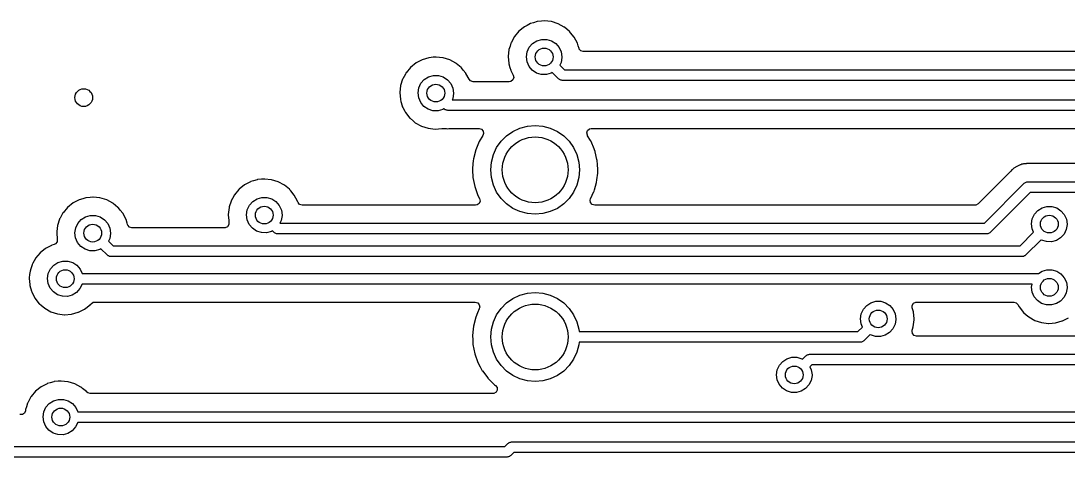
# Model space of a CAD drawing. Extents: x 41 to 172, y -227 to -42.
# Drawn here: x 66.18 to 95.64, y -129.11 to -116.84 of the extents above; entities that cross this region are included whole.
import ezdxf

# ---------------------------------------------------------------- set-up
doc = ezdxf.new("R2010")
doc.units = 0
doc.layers.add('BLACK', color=7, linetype='CONTINUOUS')

msp = doc.modelspace()

# ---------------------------------------------------------------- linework, layer by layer
at = {"layer": 'BLACK', "linetype": 'CONTINUOUS'}
for p, q in [((80.5139, -116.919), (80.4231, -116.967)), ((80.5194, -116.916), (80.5139, -116.919)), ((80.5139, -116.919), (80.5139, -116.919)), ((80.5981, -116.893), (80.5194, -116.916)), ((80.7032, -116.862), (80.5981, -116.893)), ((80.7091, -116.861), (80.7032, -116.862)), ((80.7032, -116.862), (80.7032, -116.862)), ((80.7152, -116.86), (80.7091, -116.861)), ((80.7153, -116.86), (80.7152, -116.86)), ((80.8236, -116.85), (80.7153, -116.86)), ((80.9061, -116.843), (80.8236, -116.85)), ((80.9122, -116.843), (80.9061, -116.843)), ((81.0966, -116.863), (80.9122, -116.843)), ((80.9122, -116.843), (80.9122, -116.843)), ((81.1028, -116.863), (81.0966, -116.863)), ((81.0966, -116.863), (81.0966, -116.863)), ((81.2917, -116.922), (81.1028, -116.863)), ((81.4657, -117.016), (81.2917, -116.922)), ((80.19, -117.132), (80.0628, -117.283)), ((80.3441, -117.008), (80.19, -117.132)), ((80.4231, -116.967), (80.3441, -117.008)), ((81.4704, -117.02), (81.4657, -117.016)), ((81.6117, -117.137), (81.4704, -117.02)), ((81.4704, -117.02), (81.4704, -117.02)), ((81.6181, -117.142), (81.6117, -117.137)), ((81.622, -117.147), (81.6181, -117.142)), ((81.6436, -117.173), (81.622, -117.147)), ((81.622, -117.147), (81.622, -117.147)), ((81.7431, -117.295), (81.6436, -117.173)), ((79.9657, -117.463), (79.9382, -117.549)), ((79.9676, -117.457), (79.9657, -117.463)), ((79.9657, -117.463), (79.9657, -117.463)), ((80.0136, -117.373), (79.9676, -117.457)), ((80.0599, -117.289), (80.0136, -117.373)), ((80.0628, -117.283), (80.0599, -117.289)), ((80.0599, -117.289), (80.0599, -117.289)), ((80.4811, -117.581), (80.5749, -117.475)), ((80.5749, -117.475), (80.6948, -117.4)), ((80.6948, -117.4), (80.8311, -117.361)), ((80.8311, -117.361), (80.9729, -117.361)), ((80.9729, -117.361), (81.1087, -117.402)), ((81.1087, -117.402), (81.2277, -117.479)), ((81.2277, -117.479), (81.3202, -117.587)), ((81.8359, -117.47), (81.7431, -117.295)), ((81.858, -117.543), (81.8359, -117.47)), ((79.9078, -117.645), (79.8857, -117.842)), ((79.9382, -117.549), (79.9078, -117.645)), ((80.399, -117.85), (80.4208, -117.71)), ((80.4208, -117.71), (80.4811, -117.581)), ((81.3202, -117.587), (81.3789, -117.716)), ((81.3789, -117.716), (81.399, -117.856)), ((81.88, -117.616), (81.858, -117.543)), ((81.886, -117.632), (81.88, -117.616)), ((81.9325, -117.685), (81.886, -117.632)), ((82.0006, -117.706), (81.9325, -117.685)), ((106.812, -117.706), (82.0006, -117.706)), ((77.2961, -118.024), (77.142, -118.148)), ((77.3751, -117.983), (77.2961, -118.024)), ((77.4659, -117.935), (77.3751, -117.983)), ((77.4714, -117.932), (77.4659, -117.935)), ((77.4659, -117.935), (77.4659, -117.935)), ((77.5568, -117.907), (77.4714, -117.932)), ((77.6552, -117.878), (77.5568, -117.907)), ((77.6611, -117.877), (77.6552, -117.878)), ((77.6552, -117.878), (77.6552, -117.878)), ((77.6672, -117.876), (77.6611, -117.877)), ((77.6673, -117.876), (77.6672, -117.876)), ((77.7756, -117.866), (77.6673, -117.876)), ((77.8581, -117.859), (77.7756, -117.866)), ((77.8642, -117.859), (77.8581, -117.859)), ((78.0486, -117.879), (77.8642, -117.859)), ((77.8642, -117.859), (77.8642, -117.859)), ((78.0548, -117.879), (78.0486, -117.879)), ((78.0486, -117.879), (78.0486, -117.879)), ((78.2437, -117.938), (78.0548, -117.879)), ((78.4177, -118.032), (78.2437, -117.938)), ((78.4224, -118.036), (78.4177, -118.032)), ((78.5637, -118.153), (78.4224, -118.036)), ((78.4224, -118.036), (78.4224, -118.036)), ((79.8857, -117.842), (79.8862, -117.848)), ((79.8862, -117.848), (79.9017, -118.032)), ((79.9017, -118.032), (79.9023, -118.039)), ((79.9023, -118.039), (79.904, -118.045)), ((79.904, -118.045), (79.9349, -118.153)), ((80.4174, -117.99), (80.399, -117.85)), ((80.4745, -118.12), (80.4174, -117.99)), ((80.5657, -118.229), (80.4745, -118.12)), ((81.3753, -118.008), (81.3387, -118.084)), ((81.3387, -118.084), (81.4691, -118.214)), ((81.3989, -117.868), (81.3753, -118.008)), ((81.399, -117.856), (81.3989, -117.868)), ((76.9956, -118.335), (76.9196, -118.473)), ((77.0119, -118.305), (76.9956, -118.335)), ((77.0148, -118.299), (77.0119, -118.305)), ((77.0119, -118.305), (77.0119, -118.305)), ((77.142, -118.148), (77.0148, -118.299)), ((77.5269, -118.491), (77.6468, -118.416)), ((77.6468, -118.416), (77.7831, -118.377)), ((77.7831, -118.377), (77.9249, -118.377)), ((77.9249, -118.377), (78.0607, -118.418)), ((78.0607, -118.418), (78.1797, -118.495)), ((78.5701, -118.158), (78.5637, -118.153)), ((78.574, -118.163), (78.5701, -118.158)), ((78.6232, -118.223), (78.574, -118.163)), ((78.574, -118.163), (78.574, -118.163)), ((78.6951, -118.311), (78.6232, -118.223)), ((78.698, -118.317), (78.6951, -118.311)), ((78.7871, -118.484), (78.698, -118.317)), ((79.9349, -118.153), (79.9568, -118.229)), ((79.9568, -118.229), (79.9596, -118.235)), ((79.9596, -118.235), (80.028, -118.368)), ((80.028, -118.368), (80.0413, -118.437)), ((80.6837, -118.307), (80.5657, -118.229)), ((80.8191, -118.35), (80.6837, -118.307)), ((80.9608, -118.352), (80.8191, -118.35)), ((81.0976, -118.315), (80.9608, -118.352)), ((81.1274, -118.297), (81.0976, -118.315)), ((81.3009, -118.47), (81.1274, -118.297)), ((81.4691, -118.214), (107.159, -118.214)), ((76.8598, -118.661), (76.8377, -118.858)), ((76.8616, -118.655), (76.8598, -118.661)), ((76.9177, -118.479), (76.8616, -118.655)), ((76.9196, -118.473), (76.9177, -118.479)), ((76.9177, -118.479), (76.9177, -118.479)), ((77.3728, -118.726), (77.4331, -118.597)), ((77.4331, -118.597), (77.5269, -118.491)), ((78.1797, -118.495), (78.2722, -118.603)), ((78.2722, -118.603), (78.3309, -118.732)), ((78.8302, -118.531), (78.7871, -118.484)), ((78.8984, -118.551), (78.8302, -118.531)), ((79.9159, -118.551), (78.8984, -118.551)), ((79.957, -118.544), (79.9159, -118.551)), ((80.0148, -118.503), (79.957, -118.544)), ((80.0413, -118.437), (80.0148, -118.503)), ((81.318, -118.48), (81.3009, -118.47)), ((81.332, -118.494), (81.318, -118.48)), ((81.3511, -118.499), (81.332, -118.494)), ((81.3682, -118.509), (81.3511, -118.499)), ((81.3879, -118.509), (81.3682, -118.509)), ((81.407, -118.514), (81.3879, -118.509)), ((107.16, -118.514), (81.407, -118.514)), ((76.8377, -118.858), (76.8382, -118.864)), ((76.8382, -118.864), (76.8535, -119.046)), ((77.351, -118.866), (77.3728, -118.726)), ((77.3694, -119.006), (77.351, -118.866)), ((77.4265, -119.136), (77.3694, -119.006)), ((78.3509, -118.884), (78.3273, -119.024)), ((78.3309, -118.732), (78.351, -118.872)), ((78.351, -118.872), (78.3509, -118.884)), ((76.8535, -119.046), (76.8543, -119.055)), ((76.8543, -119.055), (76.8695, -119.108)), ((76.8695, -119.108), (76.9048, -119.231)), ((76.9048, -119.231), (76.9088, -119.245)), ((76.9088, -119.245), (76.9233, -119.273)), ((76.9233, -119.273), (76.9766, -119.377)), ((77.5177, -119.245), (77.4265, -119.136)), ((77.6357, -119.323), (77.5177, -119.245)), ((78.3273, -119.024), (78.3101, -119.06)), ((78.3101, -119.06), (103.966, -119.06)), ((76.9766, -119.377), (76.9992, -119.421)), ((76.9992, -119.421), (77.122, -119.576)), ((77.122, -119.576), (77.1267, -119.58)), ((77.1267, -119.58), (77.1267, -119.58)), ((77.1267, -119.58), (77.2203, -119.66)), ((77.7711, -119.366), (77.6357, -119.323)), ((77.9128, -119.368), (77.7711, -119.366)), ((78.0496, -119.331), (77.9128, -119.368)), ((78.0794, -119.313), (78.0496, -119.331)), ((78.0826, -119.316), (78.0794, -119.313)), ((78.0997, -119.326), (78.0826, -119.316)), ((78.1136, -119.34), (78.0997, -119.326)), ((78.1327, -119.345), (78.1136, -119.34)), ((78.1498, -119.355), (78.1327, -119.345)), ((78.1696, -119.355), (78.1498, -119.355)), ((78.1886, -119.36), (78.1696, -119.355)), ((103.964, -119.36), (78.1886, -119.36)), ((77.2203, -119.66), (77.2726, -119.704)), ((77.2726, -119.704), (77.4453, -119.801)), ((77.4453, -119.801), (77.6334, -119.862)), ((77.6334, -119.862), (77.8298, -119.885)), ((77.8298, -119.885), (77.8359, -119.885)), ((77.8359, -119.885), (78.0208, -119.87)), ((77.8359, -119.885), (77.8359, -119.885)), ((78.0208, -119.87), (78.0208, -119.87)), ((78.0208, -119.87), (78.027, -119.87)), ((78.027, -119.87), (78.0355, -119.868)), ((78.0355, -119.868), (78.0371, -119.868)), ((78.0371, -119.868), (78.039, -119.867)), ((78.039, -119.867), (78.039, -119.868)), ((78.039, -119.868), (78.0897, -119.867)), ((78.0897, -119.867), (78.0899, -119.865)), ((78.0899, -119.865), (78.0978, -119.866)), ((78.0978, -119.866), (78.1055, -119.868)), ((78.1055, -119.868), (78.1269, -119.868)), ((78.1269, -119.868), (78.1466, -119.87)), ((78.1466, -119.87), (78.1678, -119.873)), ((78.1678, -119.873), (78.2138, -119.869)), ((78.2138, -119.869), (78.2256, -119.868)), ((78.2256, -119.868), (79.0692, -119.868)), ((79.0692, -119.868), (79.1373, -119.888)), ((79.1373, -119.888), (79.1838, -119.942)), ((80.02, -119.947), (80.2175, -119.855)), ((80.2175, -119.855), (80.4279, -119.799)), ((80.4279, -119.799), (80.645, -119.78)), ((80.645, -119.78), (80.8621, -119.799)), ((80.8621, -119.799), (81.0725, -119.855)), ((81.0725, -119.855), (81.27, -119.947)), ((82.1213, -119.921), (82.1773, -119.877)), ((82.1773, -119.877), (82.2236, -119.868)), ((82.2236, -119.868), (103.611, -119.868)), ((79.1769, -120.06), (79.0738, -120.229)), ((79.1939, -120.012), (79.1769, -120.06)), ((79.1838, -119.942), (79.1939, -120.012)), ((79.6874, -120.227), (79.8415, -120.072)), ((79.8415, -120.072), (80.02, -119.947)), ((81.27, -119.947), (81.4485, -120.072)), ((81.4485, -120.072), (81.6026, -120.227)), ((82.0978, -119.988), (82.1213, -119.921)), ((82.1142, -120.057), (82.0978, -119.988)), ((82.1214, -120.069), (82.1142, -120.057)), ((82.2008, -120.208), (82.1214, -120.069)), ((78.9727, -120.47), (78.9084, -120.724)), ((79.0738, -120.229), (78.9727, -120.47)), ((79.4704, -120.602), (79.5625, -120.405)), ((79.5625, -120.405), (79.6874, -120.227)), ((81.6026, -120.227), (81.7275, -120.405)), ((81.7275, -120.405), (81.8196, -120.602)), ((82.2366, -120.271), (82.2008, -120.208)), ((82.2383, -120.275), (82.2366, -120.271)), ((82.2842, -120.393), (82.2383, -120.275)), ((82.2383, -120.275), (82.2383, -120.275)), ((82.3314, -120.514), (82.2842, -120.393)), ((78.9042, -120.765), (78.8822, -120.984)), ((78.9079, -120.728), (78.9042, -120.765)), ((78.9084, -120.724), (78.9079, -120.728)), ((78.9079, -120.728), (78.9079, -120.728)), ((79.414, -120.813), (79.4704, -120.602)), ((81.8196, -120.602), (81.876, -120.813)), ((82.3324, -120.519), (82.3314, -120.514)), ((82.3812, -120.735), (82.3324, -120.519)), ((82.3891, -120.769), (82.3812, -120.735)), ((82.3894, -120.774), (82.3891, -120.769)), ((82.3966, -120.871), (82.3894, -120.774)), ((82.3894, -120.774), (82.3894, -120.774)), ((78.8822, -120.984), (78.8824, -120.989)), ((78.8824, -120.989), (78.8824, -120.989)), ((78.8824, -120.989), (78.8845, -121.033)), ((78.8845, -121.033), (78.8947, -121.245)), ((79.395, -121.03), (79.414, -120.813)), ((79.414, -121.247), (79.395, -121.03)), ((81.876, -120.813), (81.895, -121.03)), ((81.895, -121.03), (81.876, -121.247)), ((82.4084, -121.03), (82.3966, -120.871)), ((82.4061, -121.119), (82.4083, -121.033)), ((82.4083, -121.033), (82.4084, -121.03)), ((94.0216, -121.074), (93.1091, -121.987)), ((94.0296, -121.065), (94.0216, -121.074)), ((94.059, -121.03), (94.0296, -121.065)), ((94.0764, -121.017), (94.059, -121.03)), ((94.0914, -121.004), (94.0764, -121.017)), ((94.1066, -120.989), (94.0914, -121.004)), ((94.1134, -120.985), (94.1066, -120.989)), ((94.1464, -120.966), (94.1134, -120.985)), ((94.1134, -120.985), (94.1134, -120.985)), ((94.1563, -120.959), (94.1464, -120.966)), ((94.1936, -120.932), (94.1563, -120.959)), ((94.2136, -120.924), (94.1936, -120.932)), ((94.2313, -120.915), (94.2136, -120.924)), ((94.2498, -120.904), (94.2313, -120.915)), ((94.2942, -120.892), (94.2498, -120.904)), ((94.3054, -120.888), (94.2942, -120.892)), ((94.341, -120.874), (94.3054, -120.888)), ((94.3483, -120.871), (94.341, -120.874)), ((94.341, -120.874), (94.341, -120.874)), ((94.3562, -120.87), (94.3483, -120.871)), ((94.3626, -120.869), (94.3562, -120.87)), ((94.3562, -120.87), (94.3562, -120.87)), ((94.3696, -120.868), (94.3626, -120.869)), ((94.389, -120.864), (94.3696, -120.868)), ((94.4096, -120.858), (94.389, -120.864)), ((94.4557, -120.857), (94.4096, -120.858)), ((94.4676, -120.856), (94.4557, -120.857)), ((94.472, -120.855), (94.4676, -120.856)), ((94.5011, -120.855), (94.472, -120.855)), ((94.505, -120.855), (94.5011, -120.855)), ((94.5208, -120.855), (94.505, -120.855)), ((94.5759, -120.853), (94.5208, -120.855)), ((94.5836, -120.855), (94.5759, -120.853)), ((94.5955, -120.855), (94.5836, -120.855)), ((94.5836, -120.855), (94.5836, -120.855)), ((105.908, -120.855), (94.5955, -120.855)), ((72.6399, -121.364), (72.5823, -121.394)), ((72.6454, -121.361), (72.6399, -121.364)), ((72.6399, -121.364), (72.6399, -121.364)), ((72.7241, -121.338), (72.6454, -121.361)), ((72.8292, -121.307), (72.7241, -121.338)), ((72.8351, -121.306), (72.8292, -121.307)), ((72.8292, -121.307), (72.8292, -121.307)), ((72.8412, -121.305), (72.8351, -121.306)), ((72.8413, -121.305), (72.8412, -121.305)), ((72.9496, -121.295), (72.8413, -121.305)), ((73.0321, -121.288), (72.9496, -121.295)), ((73.0382, -121.288), (73.0321, -121.288)), ((73.2226, -121.308), (73.0382, -121.288)), ((73.0382, -121.288), (73.0382, -121.288)), ((73.2288, -121.308), (73.2226, -121.308)), ((73.2226, -121.308), (73.2226, -121.308)), ((73.4177, -121.367), (73.2288, -121.308)), ((73.5917, -121.461), (73.4177, -121.367)), ((78.8947, -121.245), (78.9457, -121.501)), ((79.4704, -121.458), (79.414, -121.247)), ((81.876, -121.247), (81.8196, -121.458)), ((82.373, -121.382), (82.3825, -121.307)), ((82.3825, -121.307), (82.4056, -121.125)), ((82.4056, -121.125), (82.406, -121.122)), ((82.4056, -121.125), (82.4056, -121.125)), ((82.406, -121.122), (82.4061, -121.119)), ((94.4575, -121.379), (94.4746, -121.369)), ((94.4746, -121.369), (94.4943, -121.369)), ((94.4943, -121.369), (94.5134, -121.364)), ((94.5134, -121.364), (106.16, -121.364)), ((72.3076, -121.587), (72.1888, -121.728)), ((72.312, -121.582), (72.3076, -121.587)), ((72.316, -121.577), (72.312, -121.582)), ((72.4701, -121.453), (72.316, -121.577)), ((72.5823, -121.394), (72.4701, -121.453)), ((73.5964, -121.465), (73.5917, -121.461)), ((73.7323, -121.577), (73.5964, -121.465)), ((73.5964, -121.465), (73.5964, -121.465)), ((73.7441, -121.587), (73.7323, -121.577)), ((73.748, -121.592), (73.7441, -121.587)), ((73.7696, -121.618), (73.748, -121.592)), ((73.748, -121.592), (73.748, -121.592)), ((73.8691, -121.74), (73.7696, -121.618)), ((78.9457, -121.501), (79.034, -121.747)), ((79.5625, -121.655), (79.4704, -121.458)), ((79.6874, -121.833), (79.5625, -121.655)), ((81.7275, -121.655), (81.6026, -121.833)), ((81.8196, -121.458), (81.7275, -121.655)), ((82.2063, -121.846), (82.3002, -121.637)), ((82.3002, -121.637), (82.3021, -121.633)), ((82.3002, -121.637), (82.3002, -121.637)), ((82.3021, -121.633), (82.3138, -121.592)), ((82.3138, -121.592), (82.3718, -121.386)), ((82.3718, -121.386), (82.373, -121.382)), ((82.3718, -121.386), (82.3718, -121.386)), ((93.2829, -122.532), (94.4073, -121.408)), ((94.5755, -121.664), (93.4511, -122.788)), ((94.4073, -121.408), (94.4244, -121.398)), ((94.4244, -121.398), (94.4384, -121.384)), ((94.4384, -121.384), (94.4575, -121.379)), ((106.054, -121.664), (94.5755, -121.664)), ((67.6441, -121.961), (67.49, -122.085)), ((67.7429, -121.909), (67.6441, -121.961)), ((67.8139, -121.872), (67.7429, -121.909)), ((67.8194, -121.869), (67.8139, -121.872)), ((67.8139, -121.872), (67.8139, -121.872)), ((67.9161, -121.841), (67.8194, -121.869)), ((68.0032, -121.815), (67.9161, -121.841)), ((68.0091, -121.814), (68.0032, -121.815)), ((68.0032, -121.815), (68.0032, -121.815)), ((68.0152, -121.813), (68.0091, -121.814)), ((68.0153, -121.813), (68.0152, -121.813)), ((68.1236, -121.803), (68.0153, -121.813)), ((68.2061, -121.796), (68.1236, -121.803)), ((68.2122, -121.796), (68.2061, -121.796)), ((68.3966, -121.816), (68.2122, -121.796)), ((68.2122, -121.796), (68.2122, -121.796)), ((68.4028, -121.816), (68.3966, -121.816)), ((68.3966, -121.816), (68.3966, -121.816)), ((68.5917, -121.875), (68.4028, -121.816)), ((68.7657, -121.969), (68.5917, -121.875)), ((72.0917, -121.908), (72.04, -122.071)), ((72.0936, -121.902), (72.0917, -121.908)), ((72.0917, -121.908), (72.0917, -121.908)), ((72.1325, -121.831), (72.0936, -121.902)), ((72.1859, -121.734), (72.1325, -121.831)), ((72.1888, -121.728), (72.1859, -121.734)), ((72.1859, -121.734), (72.1859, -121.734)), ((72.6071, -122.026), (72.7009, -121.92)), ((72.7009, -121.92), (72.8208, -121.845)), ((72.8208, -121.845), (72.9571, -121.806)), ((72.9571, -121.806), (73.0989, -121.806)), ((73.0989, -121.806), (73.2347, -121.847)), ((73.2347, -121.847), (73.3537, -121.924)), ((73.3537, -121.924), (73.4462, -122.032)), ((73.9619, -121.915), (73.8691, -121.74)), ((73.9637, -121.921), (73.9619, -121.915)), ((73.9677, -121.934), (73.9637, -121.921)), ((73.9737, -121.95), (73.9677, -121.934)), ((74.0202, -122.003), (73.9737, -121.95)), ((79.034, -121.747), (79.0362, -121.751)), ((79.0362, -121.751), (79.0827, -121.838)), ((79.0973, -121.907), (79.0721, -121.974)), ((79.0827, -121.838), (79.0973, -121.907)), ((79.8415, -121.988), (79.6874, -121.833)), ((81.6026, -121.833), (81.4485, -121.988)), ((82.1965, -121.88), (82.2063, -121.846)), ((82.2066, -121.95), (82.1965, -121.88)), ((82.2531, -122.003), (82.2066, -121.95)), ((67.3599, -122.242), (67.2811, -122.385)), ((67.3628, -122.236), (67.3599, -122.242)), ((67.3599, -122.242), (67.3599, -122.242)), ((67.49, -122.085), (67.3628, -122.236)), ((68.7704, -121.973), (68.7657, -121.969)), ((68.9089, -122.087), (68.7704, -121.973)), ((68.7704, -121.973), (68.7704, -121.973)), ((68.9181, -122.095), (68.9089, -122.087)), ((68.922, -122.1), (68.9181, -122.095)), ((68.9727, -122.162), (68.922, -122.1)), ((68.922, -122.1), (68.922, -122.1)), ((69.0431, -122.248), (68.9727, -122.162)), ((69.1359, -122.423), (69.0431, -122.248)), ((72.0338, -122.09), (72.0117, -122.287)), ((72.04, -122.071), (72.0338, -122.09)), ((72.525, -122.295), (72.5468, -122.155)), ((72.5468, -122.155), (72.6071, -122.026)), ((73.4462, -122.032), (73.5049, -122.161)), ((73.5049, -122.161), (73.525, -122.301)), ((74.0883, -122.023), (74.0202, -122.003)), ((78.9717, -122.023), (74.0883, -122.023)), ((79.015, -122.016), (78.9717, -122.023)), ((79.0721, -121.974), (79.015, -122.016)), ((80.02, -122.113), (79.8415, -121.988)), ((80.2175, -122.205), (80.02, -122.113)), ((80.4279, -122.261), (80.2175, -122.205)), ((81.0725, -122.205), (80.8621, -122.261)), ((81.27, -122.113), (81.0725, -122.205)), ((81.4485, -121.988), (81.27, -122.113)), ((82.3212, -122.023), (82.2531, -122.003)), ((93.02, -122.023), (82.3212, -122.023)), ((93.0468, -122.021), (93.02, -122.023)), ((93.1091, -121.987), (93.0468, -122.021)), ((94.6926, -122.28), (94.7864, -122.174)), ((94.7864, -122.174), (94.9063, -122.099)), ((94.9063, -122.099), (95.0426, -122.06)), ((95.0426, -122.06), (95.1844, -122.06)), ((95.1844, -122.06), (95.3202, -122.101)), ((95.3202, -122.101), (95.4392, -122.178)), ((95.4392, -122.178), (95.5317, -122.286)), ((67.2657, -122.416), (67.2099, -122.592)), ((67.2676, -122.41), (67.2657, -122.416)), ((67.2657, -122.416), (67.2657, -122.416)), ((67.2811, -122.385), (67.2676, -122.41)), ((67.7208, -122.663), (67.7811, -122.534)), ((67.7811, -122.534), (67.8749, -122.428)), ((67.8749, -122.428), (67.9948, -122.353)), ((67.9948, -122.353), (68.1311, -122.314)), ((68.1311, -122.314), (68.2729, -122.314)), ((68.2729, -122.314), (68.4087, -122.355)), ((68.4087, -122.355), (68.5277, -122.432)), ((68.5277, -122.432), (68.6202, -122.54)), ((68.6202, -122.54), (68.6789, -122.669)), ((69.1669, -122.525), (69.1359, -122.423)), ((69.18, -122.569), (69.1669, -122.525)), ((72.0117, -122.287), (72.0122, -122.293)), ((72.0122, -122.293), (72.026, -122.457)), ((72.026, -122.457), (72.0283, -122.484)), ((72.0283, -122.484), (72.03, -122.49)), ((72.03, -122.49), (72.0322, -122.498)), ((72.0322, -122.498), (72.0318, -122.569)), ((72.5434, -122.435), (72.525, -122.295)), ((72.6005, -122.565), (72.5434, -122.435)), ((73.5013, -122.453), (73.4647, -122.529)), ((73.4647, -122.529), (73.4681, -122.532)), ((73.4681, -122.532), (93.2829, -122.532)), ((73.5249, -122.313), (73.5013, -122.453)), ((73.525, -122.301), (73.5249, -122.313)), ((80.645, -122.28), (80.4279, -122.261)), ((80.8621, -122.261), (80.645, -122.28)), ((94.6105, -122.549), (94.6323, -122.409)), ((94.6289, -122.689), (94.6105, -122.549)), ((94.6323, -122.409), (94.6926, -122.28)), ((95.5317, -122.286), (95.5904, -122.415)), ((95.5904, -122.415), (95.6105, -122.555)), ((67.1872, -122.781), (67.1857, -122.795)), ((67.1857, -122.795), (67.202, -122.988)), ((67.1892, -122.764), (67.1872, -122.781)), ((67.2078, -122.598), (67.1892, -122.764)), ((67.2099, -122.592), (67.2078, -122.598)), ((67.699, -122.803), (67.7208, -122.663)), ((67.7174, -122.943), (67.699, -122.803)), ((68.6989, -122.821), (68.6753, -122.961)), ((68.6789, -122.669), (68.699, -122.809)), ((68.699, -122.809), (68.6989, -122.821)), ((69.186, -122.585), (69.18, -122.569)), ((69.2325, -122.638), (69.186, -122.585)), ((69.3006, -122.658), (69.2325, -122.638)), ((71.9111, -122.658), (69.3006, -122.658)), ((71.9283, -122.657), (71.9111, -122.658)), ((71.993, -122.628), (71.9283, -122.657)), ((72.0318, -122.569), (71.993, -122.628)), ((72.6917, -122.674), (72.6005, -122.565)), ((72.8097, -122.752), (72.6917, -122.674)), ((72.9451, -122.795), (72.8097, -122.752)), ((73.0868, -122.797), (72.9451, -122.795)), ((73.2236, -122.76), (73.0868, -122.797)), ((73.2534, -122.742), (73.2236, -122.76)), ((73.2999, -122.788), (73.2534, -122.742)), ((73.317, -122.798), (73.2999, -122.788)), ((73.331, -122.812), (73.317, -122.798)), ((73.3501, -122.817), (73.331, -122.812)), ((73.3672, -122.827), (73.3501, -122.817)), ((73.3869, -122.827), (73.3672, -122.827)), ((73.406, -122.832), (73.3869, -122.827)), ((93.345, -122.832), (73.406, -122.832)), ((93.3641, -122.827), (93.345, -122.832)), ((93.3838, -122.827), (93.3641, -122.827)), ((93.4009, -122.817), (93.3838, -122.827)), ((93.42, -122.812), (93.4009, -122.817)), ((93.434, -122.798), (93.42, -122.812)), ((93.4511, -122.788), (93.434, -122.798)), ((94.2864, -123.167), (94.6702, -122.783)), ((94.6702, -122.783), (94.6289, -122.689)), ((95.525, -122.835), (95.4299, -122.94)), ((95.5868, -122.707), (95.525, -122.835)), ((95.6104, -122.567), (95.5868, -122.707)), ((95.6105, -122.555), (95.6104, -122.567)), ((67.1137, -123.131), (67.0515, -123.149)), ((67.1503, -123.114), (67.1137, -123.131)), ((67.1947, -123.058), (67.1503, -123.114)), ((67.2016, -122.992), (67.1947, -123.058)), ((67.2023, -122.992), (67.2016, -122.992)), ((67.202, -122.988), (67.202, -122.988)), ((67.202, -122.988), (67.2023, -122.992)), ((67.7745, -123.073), (67.7174, -122.943)), ((67.8657, -123.182), (67.7745, -123.073)), ((68.6753, -122.961), (68.6387, -123.037)), ((68.6387, -123.037), (68.7691, -123.167)), ((94.8809, -122.997), (94.4546, -123.423)), ((94.8952, -123.006), (94.8809, -122.997)), ((95.0306, -123.049), (94.8952, -123.006)), ((95.1723, -123.051), (95.0306, -123.049)), ((95.3091, -123.014), (95.1723, -123.051)), ((95.4299, -122.94), (95.3091, -123.014)), ((66.7162, -123.367), (66.5891, -123.518)), ((66.8704, -123.243), (66.7162, -123.367)), ((66.9631, -123.194), (66.8704, -123.243)), ((67.0402, -123.154), (66.9631, -123.194)), ((67.0456, -123.151), (67.0402, -123.154)), ((67.0402, -123.154), (67.0402, -123.154)), ((67.0515, -123.149), (67.0456, -123.151)), ((67.0515, -123.149), (67.0515, -123.149)), ((67.9837, -123.26), (67.8657, -123.182)), ((68.1191, -123.303), (67.9837, -123.26)), ((68.2608, -123.305), (68.1191, -123.303)), ((68.3976, -123.268), (68.2608, -123.305)), ((68.4274, -123.25), (68.3976, -123.268)), ((68.6009, -123.423), (68.4274, -123.25)), ((68.618, -123.433), (68.6009, -123.423)), ((68.632, -123.447), (68.618, -123.433)), ((68.7691, -123.167), (94.2864, -123.167)), ((94.4375, -123.433), (94.4235, -123.447)), ((94.4546, -123.423), (94.4375, -123.433)), ((66.492, -123.697), (66.4566, -123.809)), ((66.4938, -123.692), (66.492, -123.697)), ((66.492, -123.697), (66.492, -123.697)), ((66.5133, -123.656), (66.4938, -123.692)), ((66.5861, -123.524), (66.5133, -123.656)), ((66.5891, -123.518), (66.5861, -123.524)), ((66.5861, -123.524), (66.5861, -123.524)), ((67.0073, -123.816), (67.1012, -123.71)), ((67.1012, -123.71), (67.2211, -123.634)), ((67.2211, -123.634), (67.3574, -123.595)), ((67.3574, -123.595), (67.4992, -123.596)), ((67.4992, -123.596), (67.635, -123.637)), ((67.635, -123.637), (67.7539, -123.714)), ((67.7539, -123.714), (67.8465, -123.821)), ((68.6511, -123.452), (68.632, -123.447)), ((68.6682, -123.462), (68.6511, -123.452)), ((68.6879, -123.462), (68.6682, -123.462)), ((68.707, -123.467), (68.6879, -123.462)), ((94.3485, -123.467), (68.707, -123.467)), ((94.3676, -123.462), (94.3485, -123.467)), ((94.3873, -123.462), (94.3676, -123.462)), ((94.4044, -123.452), (94.3873, -123.462)), ((94.4235, -123.447), (94.4044, -123.452)), ((66.4235, -123.974), (66.4131, -124.067)), ((66.434, -123.88), (66.4235, -123.974)), ((66.4566, -123.809), (66.434, -123.88)), ((66.9253, -124.085), (66.9471, -123.945)), ((66.9471, -123.945), (67.0073, -123.816)), ((67.8465, -123.821), (67.9008, -123.941)), ((67.9008, -123.941), (94.8046, -123.941)), ((94.8046, -123.941), (94.9063, -123.877)), ((94.9063, -123.877), (95.0426, -123.838)), ((95.0426, -123.838), (95.1844, -123.838)), ((95.1844, -123.838), (95.3202, -123.879)), ((95.3202, -123.879), (95.4392, -123.956)), ((95.4392, -123.956), (95.5317, -124.064)), ((66.4131, -124.067), (66.412, -124.077)), ((66.412, -124.077), (66.4125, -124.083)), ((66.4125, -124.083), (66.427, -124.255)), ((66.427, -124.255), (66.4285, -124.274)), ((66.4285, -124.274), (66.4302, -124.28)), ((66.4302, -124.28), (66.4761, -124.44)), ((66.9437, -124.225), (66.9253, -124.085)), ((67.0008, -124.355), (66.9437, -124.225)), ((67.9016, -124.243), (67.8398, -124.37)), ((67.9019, -124.241), (67.9016, -124.243)), ((94.6239, -124.241), (67.9019, -124.241)), ((94.6105, -124.327), (94.6239, -124.241)), ((95.5317, -124.064), (95.5904, -124.193)), ((95.5904, -124.193), (95.6105, -124.333)), ((66.4761, -124.44), (66.483, -124.464)), ((66.483, -124.464), (66.4859, -124.469)), ((66.4859, -124.469), (66.5698, -124.633)), ((67.092, -124.463), (67.0008, -124.355)), ((67.21, -124.542), (67.092, -124.463)), ((67.3453, -124.584), (67.21, -124.542)), ((67.4871, -124.587), (67.3453, -124.584)), ((67.6238, -124.55), (67.4871, -124.587)), ((67.7446, -124.475), (67.6238, -124.55)), ((67.8398, -124.37), (67.7446, -124.475)), ((80.02, -124.647), (80.2175, -124.555)), ((80.2175, -124.555), (80.4279, -124.499)), ((80.4279, -124.499), (80.645, -124.48)), ((80.645, -124.48), (80.8621, -124.499)), ((80.8621, -124.499), (81.0725, -124.555)), ((81.0725, -124.555), (81.27, -124.647)), ((94.6289, -124.467), (94.6105, -124.327)), ((94.686, -124.597), (94.6289, -124.467)), ((94.7772, -124.706), (94.686, -124.597)), ((95.5868, -124.485), (95.525, -124.613)), ((95.6104, -124.345), (95.5868, -124.485)), ((95.6105, -124.333), (95.6104, -124.345)), ((66.5698, -124.633), (66.5734, -124.64)), ((66.5734, -124.64), (66.6963, -124.795)), ((66.6963, -124.795), (66.701, -124.799)), ((66.701, -124.799), (66.701, -124.799)), ((66.701, -124.799), (66.7478, -124.839)), ((66.7478, -124.839), (66.8469, -124.923)), ((67.9682, -124.946), (68.1241, -124.825)), ((68.1241, -124.825), (68.1281, -124.82)), ((68.1281, -124.82), (68.1515, -124.793)), ((68.1515, -124.793), (68.2111, -124.754)), ((68.2111, -124.754), (68.2468, -124.749)), ((68.2468, -124.749), (78.9603, -124.749)), ((78.9603, -124.749), (79.0285, -124.769)), ((79.0285, -124.769), (79.075, -124.823)), ((79.0851, -124.893), (79.0736, -124.929)), ((79.075, -124.823), (79.0851, -124.893)), ((79.6874, -124.927), (79.8415, -124.772)), ((79.8415, -124.772), (80.02, -124.647)), ((81.27, -124.647), (81.4485, -124.772)), ((81.4485, -124.772), (81.6026, -124.927)), ((89.8791, -124.947), (89.9729, -124.841)), ((89.9729, -124.841), (90.0928, -124.766)), ((90.0928, -124.766), (90.2291, -124.727)), ((90.2291, -124.727), (90.3709, -124.727)), ((90.3709, -124.727), (90.5067, -124.768)), ((90.5067, -124.768), (90.6257, -124.845)), ((90.6257, -124.845), (90.7182, -124.953)), ((91.2563, -124.841), (91.2942, -124.781)), ((91.2568, -124.912), (91.2563, -124.841)), ((91.2942, -124.781), (91.3586, -124.751)), ((91.3586, -124.751), (91.3774, -124.749)), ((91.3774, -124.749), (94.1136, -124.749)), ((94.1136, -124.749), (94.1817, -124.769)), ((94.1817, -124.769), (94.2256, -124.818)), ((94.2256, -124.818), (94.2587, -124.882)), ((94.2587, -124.882), (94.3815, -125.037)), ((94.8952, -124.784), (94.7772, -124.706)), ((95.0306, -124.827), (94.8952, -124.784)), ((95.1723, -124.829), (95.0306, -124.827)), ((95.3091, -124.792), (95.1723, -124.829)), ((95.4299, -124.718), (95.3091, -124.792)), ((95.525, -124.613), (95.4299, -124.718)), ((66.8469, -124.923), (67.0195, -125.019)), ((67.0195, -125.019), (67.2076, -125.08)), ((67.2076, -125.08), (67.404, -125.104)), ((67.404, -125.104), (67.4102, -125.103)), ((67.4102, -125.103), (67.5951, -125.089)), ((67.4102, -125.103), (67.4102, -125.103)), ((67.5951, -125.089), (67.5951, -125.089)), ((67.5951, -125.089), (67.6012, -125.089)), ((67.6012, -125.089), (67.7917, -125.036)), ((67.7917, -125.036), (67.7972, -125.033)), ((67.7972, -125.033), (67.9627, -124.949)), ((67.7972, -125.033), (67.7972, -125.033)), ((67.9627, -124.949), (67.9682, -124.946)), ((67.9627, -124.949), (67.9627, -124.949)), ((78.9727, -125.17), (78.9084, -125.424)), ((79.0237, -125.049), (78.9727, -125.17)), ((79.072, -124.934), (79.0237, -125.049)), ((79.0738, -124.929), (79.072, -124.934)), ((79.072, -124.934), (79.072, -124.934)), ((79.0736, -124.929), (79.0738, -124.929)), ((79.4704, -125.302), (79.5625, -125.105)), ((79.5625, -125.105), (79.6874, -124.927)), ((81.6026, -124.927), (81.7275, -125.105)), ((81.7275, -125.105), (81.8196, -125.302)), ((89.797, -125.216), (89.8188, -125.076)), ((89.8188, -125.076), (89.8791, -124.947)), ((90.7182, -124.953), (90.7769, -125.082)), ((90.7769, -125.082), (90.797, -125.222)), ((91.2893, -125.019), (91.2568, -124.912)), ((91.2911, -125.025), (91.2893, -125.019)), ((91.2893, -125.019), (91.2893, -125.019)), ((91.3104, -125.222), (91.2911, -125.025)), ((94.3815, -125.037), (94.3862, -125.041)), ((94.3862, -125.041), (94.3862, -125.041)), ((94.3862, -125.041), (94.4597, -125.103)), ((94.4597, -125.103), (94.5322, -125.165)), ((94.5322, -125.165), (94.7048, -125.262)), ((95.4825, -125.275), (95.648, -125.191)), ((78.9079, -125.428), (78.8993, -125.514)), ((78.9084, -125.424), (78.9079, -125.428)), ((78.9079, -125.428), (78.9079, -125.428)), ((79.414, -125.513), (79.4704, -125.302)), ((81.8196, -125.302), (81.876, -125.513)), ((89.7269, -125.58), (89.8567, -125.45)), ((89.8154, -125.356), (89.797, -125.216)), ((89.8567, -125.45), (89.8154, -125.356)), ((90.7733, -125.374), (90.7115, -125.502)), ((90.7969, -125.234), (90.7733, -125.374)), ((90.797, -125.222), (90.7969, -125.234)), ((91.2627, -125.514), (91.2852, -125.447)), ((91.2852, -125.447), (91.31, -125.25)), ((91.31, -125.25), (91.3104, -125.222)), ((94.7048, -125.262), (94.8929, -125.323)), ((94.8929, -125.323), (95.0893, -125.346)), ((95.0893, -125.346), (95.0954, -125.346)), ((95.0954, -125.346), (95.2803, -125.331)), ((95.0954, -125.346), (95.0954, -125.346)), ((95.2803, -125.331), (95.2803, -125.331)), ((95.2803, -125.331), (95.2865, -125.331)), ((95.2865, -125.331), (95.477, -125.278)), ((95.477, -125.278), (95.4825, -125.275)), ((95.4825, -125.275), (95.4825, -125.275)), ((78.8993, -125.514), (78.8822, -125.684)), ((78.8822, -125.684), (78.8824, -125.689)), ((78.8824, -125.689), (78.8824, -125.689)), ((78.8824, -125.689), (78.8882, -125.81)), ((79.395, -125.73), (79.414, -125.513)), ((79.414, -125.947), (79.395, -125.73)), ((81.876, -125.513), (81.8819, -125.58)), ((81.8819, -125.58), (89.7269, -125.58)), ((90.0674, -125.664), (89.8951, -125.836)), ((90.0817, -125.673), (90.0674, -125.664)), ((90.2171, -125.716), (90.0817, -125.673)), ((90.3588, -125.718), (90.2171, -125.716)), ((90.4956, -125.681), (90.3588, -125.718)), ((90.6164, -125.607), (90.4956, -125.681)), ((90.7115, -125.502), (90.6164, -125.607)), ((91.2487, -125.563), (91.2539, -125.541)), ((91.2588, -125.633), (91.2487, -125.563)), ((91.2539, -125.541), (91.2627, -125.514)), ((91.3053, -125.686), (91.2588, -125.633)), ((91.3734, -125.706), (91.3053, -125.686)), ((98.6182, -125.706), (91.3734, -125.706)), ((78.8882, -125.81), (78.8947, -125.945)), ((78.8947, -125.945), (78.9457, -126.201)), ((79.4704, -126.158), (79.414, -125.947)), ((81.876, -125.947), (81.8196, -126.158)), ((81.8819, -125.88), (81.876, -125.947)), ((89.789, -125.88), (81.8819, -125.88)), ((89.8081, -125.875), (89.789, -125.88)), ((89.8278, -125.875), (89.8081, -125.875)), ((89.8449, -125.865), (89.8278, -125.875)), ((89.864, -125.86), (89.8449, -125.865)), ((89.878, -125.846), (89.864, -125.86)), ((89.8951, -125.836), (89.878, -125.846)), ((78.9457, -126.201), (79.034, -126.447)), ((79.5625, -126.355), (79.4704, -126.158)), ((79.6874, -126.533), (79.5625, -126.355)), ((81.7275, -126.355), (81.6026, -126.533)), ((81.8196, -126.158), (81.7275, -126.355)), ((87.6107, -126.416), (87.7306, -126.34)), ((87.7306, -126.34), (87.8669, -126.301)), ((87.8669, -126.301), (88.0087, -126.302)), ((88.0087, -126.302), (88.1445, -126.343)), ((88.1445, -126.343), (88.164, -126.356)), ((88.164, -126.356), (88.2605, -126.259)), ((88.2605, -126.259), (88.2776, -126.249)), ((88.2776, -126.249), (88.2916, -126.235)), ((88.2916, -126.235), (88.3107, -126.23)), ((88.3107, -126.23), (88.3278, -126.22)), ((88.3278, -126.22), (88.3475, -126.22)), ((88.3475, -126.22), (88.3666, -126.215)), ((88.3666, -126.215), (98.9646, -126.215)), ((79.034, -126.447), (79.0362, -126.451)), ((79.0362, -126.451), (79.1008, -126.571)), ((79.1008, -126.571), (79.1577, -126.677)), ((79.8415, -126.688), (79.6874, -126.533)), ((81.6026, -126.533), (81.4485, -126.688)), ((87.4348, -126.791), (87.4566, -126.651)), ((87.4566, -126.651), (87.5169, -126.522)), ((87.5169, -126.522), (87.6107, -126.416)), ((88.4287, -126.515), (88.3749, -126.569)), ((88.3749, -126.569), (88.4147, -126.656)), ((88.4147, -126.656), (88.4348, -126.797)), ((98.9663, -126.515), (88.4287, -126.515)), ((67.3078, -126.968), (67.2253, -126.975)), ((67.3139, -126.968), (67.3078, -126.968)), ((67.4983, -126.988), (67.3139, -126.968)), ((67.3139, -126.968), (67.3139, -126.968)), ((79.1577, -126.677), (79.1605, -126.681)), ((79.1605, -126.681), (79.1605, -126.681)), ((79.1605, -126.681), (79.3113, -126.883)), ((79.3113, -126.883), (79.3113, -126.883)), ((79.3113, -126.883), (79.3141, -126.887)), ((79.3141, -126.887), (79.3174, -126.89)), ((79.3174, -126.89), (79.3174, -126.89)), ((79.3174, -126.89), (79.4962, -127.067)), ((80.02, -126.813), (79.8415, -126.688)), ((80.2175, -126.905), (80.02, -126.813)), ((80.4279, -126.961), (80.2175, -126.905)), ((80.645, -126.98), (80.4279, -126.961)), ((80.8621, -126.961), (80.645, -126.98)), ((81.0725, -126.905), (80.8621, -126.961)), ((81.27, -126.813), (81.0725, -126.905)), ((81.4485, -126.688), (81.27, -126.813)), ((87.4532, -126.931), (87.4348, -126.791)), ((87.5103, -127.061), (87.4532, -126.931)), ((88.4111, -126.949), (88.3493, -127.076)), ((88.4347, -126.809), (88.4111, -126.949)), ((88.4348, -126.797), (88.4347, -126.809)), ((66.5917, -127.257), (66.4645, -127.408)), ((66.7458, -127.133), (66.5917, -127.257)), ((66.8593, -127.074), (66.7458, -127.133)), ((66.9156, -127.044), (66.8593, -127.074)), ((66.9211, -127.041), (66.9156, -127.044)), ((66.9156, -127.044), (66.9156, -127.044)), ((66.9998, -127.018), (66.9211, -127.041)), ((67.1049, -126.987), (66.9998, -127.018)), ((67.1108, -126.986), (67.1049, -126.987)), ((67.1049, -126.987), (67.1049, -126.987)), ((67.1169, -126.985), (67.1108, -126.986)), ((67.2253, -126.975), (67.1169, -126.985)), ((67.1169, -126.985), (67.1169, -126.985)), ((67.5045, -126.988), (67.4983, -126.988)), ((67.4983, -126.988), (67.4983, -126.988)), ((67.6934, -127.047), (67.5045, -126.988)), ((67.8674, -127.141), (67.6934, -127.047)), ((67.8721, -127.145), (67.8674, -127.141)), ((67.9129, -127.179), (67.8721, -127.145)), ((67.8721, -127.145), (67.8721, -127.145)), ((68.0198, -127.267), (67.9129, -127.179)), ((79.4962, -127.067), (79.4997, -127.071)), ((79.4997, -127.071), (79.5035, -127.074)), ((79.5035, -127.074), (79.5035, -127.074)), ((79.5035, -127.074), (79.5324, -127.095)), ((79.5324, -127.095), (79.5755, -127.151)), ((79.5813, -127.222), (79.5479, -127.285)), ((79.5755, -127.151), (79.5813, -127.222)), ((87.6015, -127.17), (87.5103, -127.061)), ((87.7195, -127.248), (87.6015, -127.17)), ((87.8549, -127.29), (87.7195, -127.248)), ((88.1334, -127.256), (87.9966, -127.293)), ((88.2542, -127.181), (88.1334, -127.256)), ((88.3493, -127.076), (88.2542, -127.181)), ((66.4098, -127.508), (66.3693, -127.582)), ((66.4616, -127.414), (66.4098, -127.508)), ((66.4645, -127.408), (66.4616, -127.414)), ((66.4616, -127.414), (66.4616, -127.414)), ((66.9766, -127.6), (67.0965, -127.525)), ((67.0965, -127.525), (67.2328, -127.486)), ((67.2328, -127.486), (67.3746, -127.486)), ((67.3746, -127.486), (67.5104, -127.527)), ((67.5104, -127.527), (67.6294, -127.604)), ((68.0236, -127.272), (68.0198, -127.267)), ((68.0237, -127.272), (68.0236, -127.272)), ((68.0273, -127.276), (68.0237, -127.272)), ((68.0568, -127.302), (68.0273, -127.276)), ((68.1249, -127.322), (68.0568, -127.302)), ((79.4579, -127.322), (68.1249, -127.322)), ((79.4859, -127.319), (79.4579, -127.322)), ((79.5479, -127.285), (79.4859, -127.319)), ((87.9966, -127.293), (87.8549, -127.29)), ((66.3057, -127.804), (66.2782, -127.869)), ((66.3088, -127.776), (66.3057, -127.804)), ((66.3095, -127.77), (66.3088, -127.776)), ((66.3341, -127.693), (66.3095, -127.77)), ((66.3674, -127.588), (66.3341, -127.693)), ((66.3693, -127.582), (66.3674, -127.588)), ((66.3674, -127.588), (66.3674, -127.588)), ((66.8007, -127.975), (66.8225, -127.835)), ((66.8225, -127.835), (66.8828, -127.706)), ((66.8828, -127.706), (66.9766, -127.6)), ((67.6294, -127.604), (67.7219, -127.712)), ((67.7219, -127.712), (67.7762, -127.831)), ((67.7762, -127.831), (131.411, -127.831)), ((66.2197, -127.909), (66.1488, -127.912)), ((66.2782, -127.869), (66.2197, -127.909)), ((66.8191, -128.115), (66.8007, -127.975)), ((66.8762, -128.245), (66.8191, -128.115)), ((67.777, -128.133), (67.7152, -128.261)), ((67.7774, -128.131), (67.777, -128.133)), ((131.349, -128.131), (67.7774, -128.131)), ((66.9674, -128.354), (66.8762, -128.245)), ((67.0854, -128.432), (66.9674, -128.354)), ((67.2208, -128.475), (67.0854, -128.432)), ((67.4993, -128.44), (67.3625, -128.477)), ((67.6201, -128.366), (67.4993, -128.44)), ((67.7152, -128.261), (67.6201, -128.366)), ((67.3625, -128.477), (67.2208, -128.475)), ((79.795, -128.806), (79.8764, -128.724)), ((79.8764, -128.724), (79.8935, -128.715)), ((79.8935, -128.715), (79.9075, -128.701)), ((79.9075, -128.701), (79.9265, -128.695)), ((79.9265, -128.695), (79.9436, -128.686)), ((79.9436, -128.686), (79.9634, -128.686)), ((79.9634, -128.686), (79.9825, -128.68)), ((79.9825, -128.68), (127.43, -128.68)), ((65.8989, -128.806), (79.795, -128.806)), ((80.0446, -128.98), (79.9632, -129.062)), ((127.368, -128.98), (80.0446, -128.98)), ((79.8571, -129.106), (65.8368, -129.106)), ((79.8762, -129.101), (79.8571, -129.106)), ((79.896, -129.101), (79.8762, -129.101)), ((79.9131, -129.091), (79.896, -129.101)), ((79.9321, -129.086), (79.9131, -129.091)), ((79.9461, -129.072), (79.9321, -129.086)), ((79.9632, -129.062), (79.9461, -129.072))]:
    msp.add_line(p, q, dxfattribs=at)
at = {"layer": 'BLACK'}
for centre, radius in [((80.899, -117.856), 0.25), ((77.851, -118.872), 0.25), ((67.945, -118.999), 0.25), ((80.645, -121.03), 0.925), ((73.025, -122.301), 0.25), ((95.1105, -122.555), 0.25), ((68.199, -122.809), 0.25), ((67.4252, -124.091), 0.25), ((95.1105, -124.333), 0.25), ((80.645, -125.73), 0.925), ((90.297, -125.222), 0.25), ((87.9348, -126.797), 0.25), ((67.3007, -127.981), 0.25)]:
    msp.add_circle(centre, radius, dxfattribs=at)

doc.saveas('drawing.dxf')
